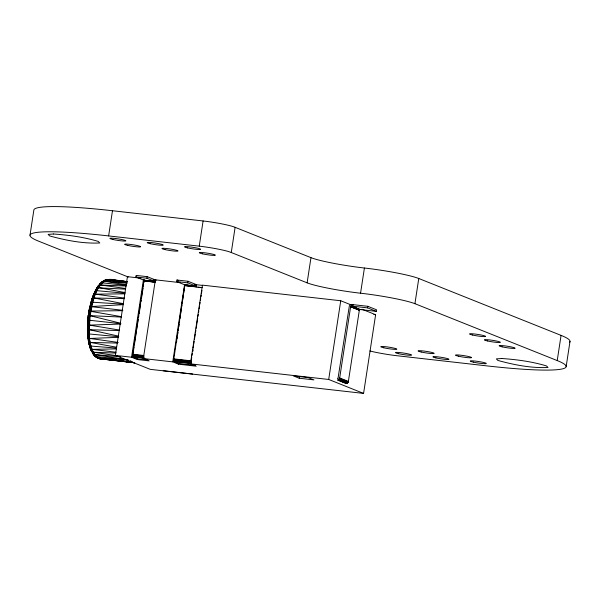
<?xml version="1.0" encoding="UTF-8"?>
<svg xmlns="http://www.w3.org/2000/svg" width="600" height="600" viewBox="0 0 600 600"><rect width="100%" height="100%" fill="white"/><g stroke="black" fill="none" stroke-linecap="round" stroke-linejoin="round"><path stroke-width="0.9" d="M97.32 357.322L98.43 358.403L101.19 358.98L134.715 362.79L97.71 357.885C95.31 357.007 92.662 354.623 92.43 351.952M118.748 336.165L87.675 329.332L87.675 320.062L120.75 323.655M87.653 324.322L87.615 333.525L88.125 333.877L118.65 336.735M87.675 329.332L88.028 320.197L90.12 306.532L122.797 310.298M120.225 360.915L134.715 362.79L99.413 358.71C86.505 349.38 89.4 329.73 90.142 315.728C92.707 303.007 94.665 285.487 107.903 279.48L126.54 281.513M124.898 293.835L95.055 294.15L93.84 294.428L93.278 295.5L94.365 293.062M147.975 359.947C144.93 357.998 131.512 361.207 132.705 354.233L143.925 280.748L143.738 280.118L135.885 276.983L136.125 275.407L147.165 276.653L155.01 279.788L155.587 281.67M132.675 355.83L143.708 357.075L143.738 355.478L132.705 354.233M143.903 281.025L154.958 282.127L154.77 281.362L146.917 278.228L135.885 276.983M195.413 365.295L178.688 363.413L174.038 361.553L173.565 360.772L184.755 285.353L184.605 284.76L176.715 281.587L176.955 280.013L187.988 281.257L195.833 284.4L196.417 286.282L196.343 287.108L195.593 285.975L187.748 282.832L176.715 281.587M116.933 355.748L92.82 352.132L91.642 351.397L91.192 349.718L92.017 351.202M119.475 330.053L88.043 324.9L87.42 324.608L87.75 320.025M87.54 324.705L89.002 311.04L121.597 316.702M94.793 292.642L95.078 291.248L96.608 290.67L124.845 293.183M116.002 352.26L91.657 349.282L90.262 348.255L90.24 346.627M88.185 315.577L87.675 320.062L88.185 315.577L121.538 317.077M94.733 292.245L96.472 288.585L98.4 285.69L99.54 285.022L126.248 286.028M116.333 348.06L91.17 346.095L89.535 345.382L89.183 343.987L90.502 348.593M176.498 342.548L176.767 340.71M177.03 338.873L177.292 337.043M177.69 334.282L177.96 332.452M178.222 330.615L178.493 328.778M178.755 326.94L179.153 324.188M179.422 322.35L179.685 320.513M179.947 318.683L181.942 304.913M182.205 303.075L184.733 285.63L185.363 285.45M30 235.237L33.855 210.053A126.502 12.128 8.7 0 1 112.485 210.735L203.1 220.958A25.425 2.438 8.7 0 1 235.118 227.325L310.972 257.647A41.662 3.99 8.7 0 0 364.41 268.02A42.172 4.042 8.7 0 1 418.778 278.498L561.075 335.385A126.502 12.128 8.7 0 1 569.632 342.188M90.12 306.532C88.89 307.553 87.352 324.03 89.002 311.04M128.295 277.028L38.925 241.298A126.502 12.128 8.7 0 1 108.63 235.92L112.485 210.735M362.01 309.248L375.623 314.692L363.577 393.412L150.255 369.345L115.38 355.403L127.425 276.675L140.91 278.197M180.203 282.63L155.377 279.832L143.333 358.553L149.145 360.877L137.377 359.55L131.565 357.225L143.468 279.428M132.795 355.215L134.062 346.935M134.34 345.09L136.455 331.29M136.74 329.452L138.285 319.335M138.57 317.49L138.847 315.653M139.132 313.815L140.678 303.69M140.962 301.853L141.24 300.015M141.525 298.17L143.07 288.053M143.355 286.215L143.632 284.37M143.917 282.532L144.337 279.772M146.917 278.228L147.165 276.653M137.377 359.55L137.618 357.975M351.803 305.168L340.748 300.75L202.455 285.142L190.41 363.862L196.222 366.188L178.567 364.2L172.755 361.875L184.56 284.73L195.683 286.058M187.748 282.832L187.988 281.257M178.567 364.2L178.688 363.413M561.075 335.385L557.22 360.577L414.923 303.69A42.172 4.042 8.7 0 0 360.555 293.212A41.662 3.99 8.7 0 1 307.118 282.84L231.263 252.517A25.425 2.438 8.7 0 0 199.245 246.15L203.1 220.958M191.745 357.127L191.325 359.903L191.632 358.058M192.03 355.275L192.315 353.423M192.6 351.562L192.885 349.71M193.17 347.858L193.447 346.005M193.733 344.153L194.16 341.37M194.445 339.517L195.292 333.96M195.577 332.108L195.862 330.248M196.147 328.395L197.708 318.202M197.985 316.35L198.27 314.498M198.555 312.645L198.84 310.793M199.125 308.94L199.545 306.157M199.83 304.305L200.115 302.452M200.4 300.6L200.685 298.74M200.962 296.888L201.248 295.035M201.532 293.183L201.96 290.4M231.263 252.517L235.118 227.325M307.118 282.84L310.972 257.647M299.19 378.225L293.377 375.9L308.085 377.558L313.897 379.882L299.19 378.225L299.43 376.65M363.577 393.412L328.702 379.47L340.748 300.75M337.507 380.062L338.933 379.403L339.683 377.947L350.663 306.495L351.435 306.06L367.567 307.875L376.282 311.362L376.53 309.788L367.808 306.308L351.675 304.485L350.168 304.875L349.365 305.805L338.055 378.157M360.555 293.212L364.41 268.02M338.295 380.377L346.222 383.55L347.655 382.89L348.308 381.84L359.377 309.983L360.15 309.548L376.282 311.362M367.567 307.875L367.808 306.308M414.923 303.69L418.778 278.498M566.145 366.638L570 341.445M97.92 286.905L98.4 285.69M192.675 351.593L192.975 349.748M193.267 347.903L193.567 346.05M116.587 347.235L89.887 342.353L88.762 341.79L88.448 340.575M88.89 311.272L90.953 302.37L91.523 302.16L123.435 304.17M89.213 310.545L89.715 308.032M99.615 284.888L100.163 283.59L101.828 282.795L126.24 285.368M125.475 289.147L97.365 287.782L93.84 294.428L89.88 307.192L90.953 302.37M118.245 342.442L89.302 338.377L88.192 337.882L87.907 336.855M90.892 303.173L92.017 298.567L93.18 297.998L124.493 298.642M90.765 302.94L92.19 298.358M91.125 302.415L92.017 298.567M87.855 337.403L87.727 332.67L88.762 341.79M91.935 298.815L93.383 294.885M91.95 299.085L93.57 294.638M92.317 298.665L94.44 293.438M93.285 295.178L95.078 291.248M101.468 282.847L102.315 281.655L103.68 281.145L127.095 283.237M103.23 281.79L103.462 281.325L101.677 282.39M87.825 333.712L87.593 328.567L87.36 329.032M94.755 291.877L96.998 287.985M97.365 287.782C88.627 304.207 86.438 323.752 89.062 342.022M96.337 288.96L98.715 285.397M96.285 289.365L99.097 285.165M96.33 289.8L97.538 287.978M98.153 286.05L100.5 283.275M97.995 286.455L100.898 283.035M127.058 281.97L106.058 280.043L103.77 280.913C110.797 276.907 119.422 281.91 126.975 281.452M100.163 283.59C102.915 280.553 107.445 278.385 111.45 280.02M99.892 283.972L102.727 281.4M103.185 281.228C87.03 299.752 84 332.115 93.683 354.337L128.085 359.978M337.965 378.263L337.485 378.487M101.962 281.993L105.045 280.118M105.54 280.035C94.207 287.782 91.95 303.105 89.648 315.668C88.463 329.205 87.262 344.798 95.617 356.407L128.062 360.06L97.71 357.885M107.73 280.005L108.683 279.548M104.145 280.567L107.903 279.48L127.065 281.655M102.517 358.59C100.08 359.212 96.6 358.507 95.46 356.048M91.762 306.51L123.42 304.642M89.797 338.46L118.575 337.32M89.347 325.132L120.727 324.03M92.153 349.373L116.34 348.885M90.855 311.062L122.722 310.665M106.403 279.743L108.188 279.735M90.383 342.442L117.262 343.065M89.273 329.745L119.468 330.548M93.315 352.23L115.792 353.085M174.038 361.553L175.665 361.642M94.642 354.623L120.458 356.752M113.273 280.215L116.01 280.493M118.74 280.778L121.47 281.062M123.292 281.257L126.938 281.632M113.31 280.222L116.093 280.522M118.875 280.83L121.665 281.13M123.517 281.332L127.23 281.737M99.413 358.71L132.817 362.37L98.377 358.207L132.203 362.093L130.47 360.72M108.63 235.92L199.245 246.15M153.172 279.585L155.153 279.885M194.272 284.452L196.11 284.663M194.962 284.55L202.395 285.39M143.738 280.118L154.815 281.4M143.828 280.207L154.898 281.528M184.65 284.812L195.72 286.132M143.895 280.38L154.928 281.625M184.718 284.985L196.417 286.282M143.91 280.493L154.95 281.737M184.74 285.097L195.772 286.343M143.925 280.612L154.958 281.858M184.748 285.218L195.788 286.462M143.925 280.748L154.965 281.993M184.755 285.353L195.788 286.597M143.917 280.882L154.958 282.127M184.748 285.495L195.78 286.74M184.733 285.63L202.388 287.625M198 287.295L201.308 287.67M373.8 314.483L375.623 314.692M173.528 358.837L191.183 360.832M132.653 354.653L143.685 355.897M173.475 359.257L191.13 361.245M132.63 355.065L143.663 356.31M173.453 359.67L191.108 361.665M132.637 355.462L143.67 356.707M173.46 360.067L191.115 362.062M173.498 360.442L191.153 362.43M132.735 356.168L143.767 357.413M173.565 360.772L191.212 362.767M132.825 356.452L143.858 357.697M173.648 361.058L191.303 363.053M132.938 356.685L143.97 357.93M173.76 361.29L191.415 363.278M133.065 356.85L144.097 358.095M173.895 361.455L190.762 363.435M115.38 355.403L131.565 357.225M143.333 358.553L172.755 361.875M190.41 363.862L328.702 379.47M163.208 370.718L192.63 374.04M105.743 359.04L107.55 359.28M111.172 359.745L112.98 359.978M115.695 360.33L118.417 360.683M106.058 280.043L127.11 282.78M95.55 294.173L124.56 298.125M100.523 284.97L125.453 288.457M104.19 281.16L126.24 284.782M98.767 287.61L124.988 292.567M94.133 298.005L123.472 303.705M101.19 358.98L99.757 358.388M90.142 315.728L120.795 323.272M109.192 279.465L110.933 280.013M351.675 304.485L353.257 305.115M351.285 304.478L352.868 305.108M350.895 304.538L352.485 305.175M351.435 306.06L360.15 309.548M351.173 306.075L360.022 309.54M351.045 306.12L359.767 309.608M350.933 306.188L359.647 309.675M350.827 306.278L359.543 309.765M350.737 306.382L359.452 309.862M350.663 306.495L359.377 309.983M350.61 306.63L359.325 310.11M350.572 306.765L359.295 310.245M176.955 280.013L178.523 280.642M155.377 279.832L156.248 280.178M339.683 377.947L348.405 381.428M339.585 378.353L348.308 381.84M339.428 378.735L348.142 382.222M339.21 379.095L347.925 382.575M338.933 379.403L347.655 382.89M338.618 379.665L347.34 383.153M338.265 379.868L346.987 383.347M337.89 380.002L346.612 383.483M92.685 353.355L95.617 356.407M95.955 356.947L97.627 357.757M91.238 350.618L93.683 354.337M93.802 353.715L94.117 355.192L97.208 357.78M96.743 357.585L94.117 355.192M92.422 352.44L93.817 354.233M92.505 352.913L95.153 356.22M87.48 333.105L87.615 333.525M91.162 350.175L93.285 354.075M90.105 347.055L91.972 351.705M90.06 347.475L91.642 351.397M90.12 347.88L91.395 351.03M89.558 344.362L90.817 348.885M89.13 344.37L90.262 348.255M88.793 341.093L89.843 345.645M88.635 341.43L89.535 345.382M88.387 340.905L89.31 345.075M88.207 337.5L88.47 339.33M88.012 337.605L88.545 341.52M87.832 337.132L88.418 341.22M87.555 332.888L87.975 337.65M87.42 328.718L87.502 333.315M557.22 360.577A126.502 12.128 8.7 0 1 487.515 365.955L396.9 355.725A25.425 2.438 8.7 0 1 369.862 350.947M53.505 233.993L48.127 234.39L49.672 235.942C65.91 240.368 82.905 243.772 99.795 242.978L98.25 241.425C83.738 237.038 68.595 235.035 53.505 233.993M501.728 358.5L496.35 358.897L497.895 360.45C514.14 364.875 531.135 368.28 548.018 367.485L546.48 365.933C531.967 361.553 516.825 359.55 501.728 358.5M127.62 245.37A8.13 0.78 8.7 0 0 140.565 246.833A8.13 0.78 8.7 0 0 129.667 244.335A8.13 0.78 8.7 0 0 127.62 245.37M164.993 249.593A8.13 0.78 8.7 0 0 177.938 251.048A8.13 0.78 8.7 0 0 167.032 248.55A8.13 0.78 8.7 0 0 164.993 249.593M202.358 253.808A8.13 0.78 8.7 0 0 215.303 255.27A8.13 0.78 8.7 0 0 204.397 252.765A8.13 0.78 8.7 0 0 202.358 253.808M112.86 239.468A8.13 0.78 8.7 0 0 125.797 240.93A8.13 0.78 8.7 0 0 114.9 238.433A8.13 0.78 8.7 0 0 112.86 239.468M150.225 243.69A8.13 0.78 8.7 0 0 163.17 245.145A8.13 0.78 8.7 0 0 152.265 242.647A8.13 0.78 8.7 0 0 150.225 243.69M187.59 247.905A8.13 0.78 8.7 0 0 200.535 249.368A8.13 0.78 8.7 0 0 189.637 246.862A8.13 0.78 8.7 0 0 187.59 247.905M472.59 335.032A8.13 0.78 8.7 0 0 485.535 336.495A8.13 0.78 8.7 0 0 474.63 333.99A8.13 0.78 8.7 0 0 472.59 335.032M487.357 340.935A8.13 0.78 8.7 0 0 500.303 342.397A8.13 0.78 8.7 0 0 489.397 339.9A8.13 0.78 8.7 0 0 487.357 340.935M502.118 346.837A8.13 0.78 8.7 0 0 515.062 348.3A8.13 0.78 8.7 0 0 504.165 345.803A8.13 0.78 8.7 0 0 502.118 346.837M398.558 353.692A8.13 0.78 8.7 0 0 411.502 355.155A8.13 0.78 8.7 0 0 400.605 352.65A8.13 0.78 8.7 0 0 398.558 353.692M435.93 357.907A8.13 0.78 8.7 0 0 448.875 359.37A8.13 0.78 8.7 0 0 437.97 356.865A8.13 0.78 8.7 0 0 435.93 357.907M473.295 362.123A8.13 0.78 8.7 0 0 486.24 363.585A8.13 0.78 8.7 0 0 475.342 361.08A8.13 0.78 8.7 0 0 473.295 362.123M383.798 347.79A8.13 0.78 8.7 0 0 396.743 349.252A8.13 0.78 8.7 0 0 385.838 346.748A8.13 0.78 8.7 0 0 383.798 347.79M421.162 352.005A8.13 0.78 8.7 0 0 434.107 353.468A8.13 0.78 8.7 0 0 423.21 350.962A8.13 0.78 8.7 0 0 421.162 352.005M458.535 356.22A8.13 0.78 8.7 0 0 471.48 357.683A8.13 0.78 8.7 0 0 460.575 355.178A8.13 0.78 8.7 0 0 458.535 356.22"/></g></svg>
